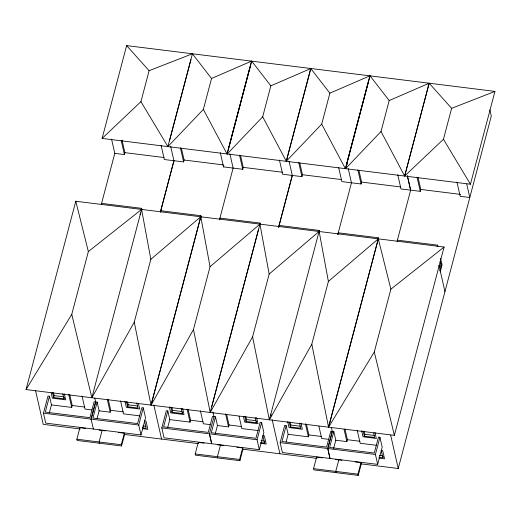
<?xml version="1.0" encoding="UTF-8"?>
<svg xmlns="http://www.w3.org/2000/svg" width="521" height="521" viewBox="0 0 521 521"><rect width="100%" height="100%" fill="white"/><g stroke="black" fill="none" stroke-linecap="round" stroke-linejoin="round"><path stroke-width="0.78" d="M26.05 389.565L75.786 201.243L444.1 247.039L394.364 435.361L26.05 389.565L71.768 314.345L88.349 251.578L75.786 201.243M102.116 138.43L126.636 45.601L251.532 61.133L227.019 153.956L102.116 138.43L140.93 101.66L149.104 70.706L192.425 53.78L167.879 146.603L203.366 109.423L211.539 78.469L251.532 61.133M49.482 396.207L45.281 412.104L89.931 417.653L94.132 401.763L97.14 402.134L92.946 418.031L137.596 423.58L141.797 407.689L143.275 407.871L145.528 417.79L140.996 434.957L45.718 423.111L43.464 413.192L47.997 396.025L49.482 396.207L51.449 404.889L49.254 413.212M101.328 204.343L114.789 153.369L111.546 139.087M64.343 397.549L64.011 398.819L53.656 397.53L54.164 395.621L53.494 392.684M114.789 153.369L124.402 154.568L124.903 152.66L122.044 140.064M51.449 404.889L71.709 407.409L72.211 405.501L69.775 394.794M118.554 432.508L124.324 433.225L124.604 434.468L121.562 445.976L77.154 440.453L76.874 439.21L79.908 427.702L85.678 428.418M140.051 214.522L140.455 212.978M141.276 209.898L141.679 208.354L101.758 203.392M71.768 314.345L91.846 397.744L141.595 209.422L88.349 251.578M93.383 429.037L91.077 419.112L95.61 401.945M91.129 419.118L95.662 401.952L94.744 398.129M169.481 140.891L190.973 59.511M97.114 418.383L99.114 410.815L97.14 402.134M102.116 430.463L99.075 441.971L99.361 443.215M160.468 211.695L173.929 160.722L170.686 146.44M160.527 211.702L173.988 160.728M160.546 212.294L160.956 210.751L200.878 215.714L201.23 217.264M99.114 410.815L110.205 412.196L110.706 410.288L108.277 399.581M91.859 397.751L134.255 322.115L150.829 259.347L141.595 209.422M161.1 145.359L164.323 159.53L183.6 161.927L184.102 160.019L181.419 148.211M136.821 402.876L137.987 408.015L127.638 406.732L128.146 404.824L127.476 401.886M121.562 445.976L121.282 444.732L124.324 433.225M140.996 434.957L138.736 425.038L143.275 407.871M200.064 218.8L200.878 215.714M240.559 155.564L243.242 167.371L242.74 169.279L223.516 166.889L223.854 165.619M228.621 148.244L250.113 66.864M227.195 153.982L251.715 61.152L369.871 75.845L345.358 168.667L227.195 153.982L262.682 116.795L270.855 85.848L310.855 68.505L286.335 161.334L262.682 116.795M167.814 410.919L163.62 426.816L208.27 432.365L212.464 416.474L215.479 416.846L211.285 432.743L255.935 438.291L260.129 422.401L261.607 422.583L263.86 432.502L259.328 449.669L164.056 437.822L161.803 427.904L166.336 410.737L167.814 410.919L169.787 419.6L167.788 427.168M219.458 219.836L233.128 168.081L229.885 153.799M219.693 219.647L220.096 218.104L260.018 223.073L260.37 224.623M193.473 329.48L210.048 266.713L200.813 216.788L151.077 405.11L193.473 329.48L210.217 412.463L252.594 336.827L269.168 274.059L259.933 224.141L210.048 266.713M182.682 412.261L182.343 413.531L171.995 412.241L172.497 410.34L171.832 407.396M169.787 419.6L190.041 422.121L190.549 420.213L188.114 409.506M236.892 447.22L242.656 447.936L242.942 449.18L239.901 460.688L195.492 455.165L195.206 453.928L198.247 442.42L204.011 443.137M259.608 224.61L260.018 223.073M211.689 406.738L258.403 229.859M210.197 412.463L259.953 224.141M215.251 433.85L217.452 425.527L215.479 416.846M220.455 445.175L217.413 456.683L217.693 457.926M278.598 227.189L292.268 175.434M278.657 227.195L292.327 175.447L289.025 161.152M278.885 227.006L279.295 225.469L319.21 230.432L319.562 231.982M217.452 425.527L228.543 426.907L229.045 424.999L226.609 414.293M279.438 160.071L282.656 174.242L301.933 176.639L302.44 174.73L299.757 162.923M329.878 93.187L310.731 68.492L286.218 161.315L321.704 124.135L329.878 93.187L369.871 75.845M256.664 421.456L256.325 422.726L245.977 421.443L246.479 419.535L245.814 416.598M239.901 460.688L239.621 459.444L242.656 447.936M259.328 449.669L257.074 439.75L261.607 422.583M318.806 231.969L319.21 230.432M269.168 274.059L319.073 231.493L269.337 419.815L252.594 336.827M260.585 442.537L264.531 443.026L264.863 441.756M368.451 81.576L346.96 162.956L347.318 164.545M345.534 168.693L370.047 75.864L494.95 91.396L470.437 184.219L345.534 168.693L381.02 131.513L389.194 100.56L429.187 83.217L451.629 108.322L443.456 139.276L404.641 176.039L429.154 83.217L404.674 176.046L381.02 131.513M286.153 425.637L281.952 441.528L326.608 447.083L330.802 431.186L333.818 431.557L329.617 447.454L374.267 453.01L378.467 437.112L379.946 437.295L382.199 447.213L377.666 464.38L282.395 452.534L280.142 442.616L284.674 425.449L286.153 425.637L288.126 434.312L286.127 441.88M337.797 234.548L351.467 182.799L348.217 168.511M338.025 234.359L338.435 232.822L378.35 237.784L378.702 239.334M269.416 419.822L311.805 344.192L328.386 281.425L319.152 231.5M299.51 423.098L300.682 428.242L290.334 426.959L290.835 425.051L290.171 422.108M338.637 167.43L341.854 181.601L361.073 183.991L361.581 182.083L358.897 170.276M288.126 434.312L308.38 436.832L308.881 434.924L306.452 424.218M355.231 461.932L360.994 462.655L361.274 463.892L358.24 475.399L313.824 469.877L313.544 468.639L316.586 457.132L322.349 457.848M377.946 239.321L378.35 237.784M332.281 431.368L327.748 448.535L330.001 458.454L327.807 448.542L332.339 431.375L331.415 427.552M333.59 448.568L335.791 440.238L333.818 431.557M338.787 459.893L335.752 471.401L336.032 472.638M397.145 241.119L410.659 190.158L407.415 175.87M397.223 241.718L397.627 240.181L437.549 245.144L437.9 246.694M335.791 440.238L346.875 441.619L347.383 439.711L344.948 429.004M311.805 344.192L328.556 427.174L378.292 238.852L328.575 427.181L374.293 351.962L390.867 289.194L378.305 238.859L328.386 281.425M397.777 174.782L400.994 188.954L420.271 191.35L420.773 189.442L418.089 177.635M373.661 433.036L374.664 437.445L364.316 436.155L364.817 434.247L364.146 431.31M358.24 475.399L357.953 474.162L360.994 462.655M377.666 464.38L375.413 454.462L379.946 437.295M437.145 246.687L437.549 245.144M378.923 457.249L382.863 457.738L383.202 456.468M439.893 270.861L441.775 263.743M440.225 271.916L442.055 264.981L440.545 258.318M361.274 463.892L398.239 468.49L491.29 116.124L489.851 109.781M150.829 259.347L200.735 216.775L150.999 405.104L134.255 322.115M390.867 289.194L444.1 247.039M451.629 108.322L494.95 91.396M124.903 152.66L164.024 157.524M184.102 160.019L223.222 164.883M243.242 167.371L282.362 172.236M302.44 174.73L341.561 179.595M361.581 182.083L400.701 186.948M420.773 189.442L460.694 194.405M438.884 266.01L441.105 266.283L440.056 261.666M270.848 414.091L271.246 415.686M54.164 395.621L63.718 396.813M128.146 404.824L137.7 406.009M172.497 410.34L182.05 411.525M246.479 419.535L256.032 420.721M290.835 425.051L300.389 426.237M364.817 434.247L374.371 435.439M72.211 405.501L84.734 407.057M110.706 410.288L123.23 411.844M190.549 420.213L203.073 421.769M229.045 424.999L241.568 426.556M308.881 434.924L321.405 436.481M347.383 439.711L359.907 441.267M92.139 409.949L85.014 409.063L82.058 396.064M139.869 415.882L123.51 413.85L120.559 400.851M210.477 424.661L203.353 423.775L200.396 410.776M258.208 430.593L241.848 428.562L239.067 416.325M328.816 439.372L321.685 438.487L318.904 426.25M376.546 445.305L360.187 443.273L357.23 430.274M144.428 420.864L145.984 421.059L147.86 429.324L142.415 428.646M262.76 435.576L264.316 435.771L266.198 444.035L260.747 443.358M381.098 450.294L382.655 450.483L384.531 458.754L379.086 458.076M43.464 413.192L138.736 425.038M161.803 427.904L257.074 439.75M280.142 442.616L375.413 454.462M142.754 425.918L145.906 426.308M261.093 440.629L264.245 441.02M379.425 455.341L382.583 455.732M142.253 427.826L146.193 428.314L144.688 421.704M98.983 430.072L105.249 430.854M217.322 444.791L223.587 445.566M335.654 459.502L341.919 460.277M80.188 428.946L43.23 424.348L35.474 390.229M124.604 434.468L198.527 443.658M242.942 449.18L316.866 458.369M76.874 439.21L121.282 444.732M195.206 453.928L239.621 459.444M313.544 468.639L357.953 474.162M126.636 45.601L149.104 70.706M370.047 75.864L389.194 100.56M251.715 61.152L270.855 85.848M192.392 53.774L211.539 78.469M443.456 139.276L470.437 184.219M140.93 101.66L167.912 146.609M321.704 124.135L345.358 168.667M203.366 109.423L227.019 153.956M374.293 351.962L394.364 435.361M466.738 184.017L469.799 197.511L460.193 196.313L456.969 182.142M439.001 265.423L444.954 291.61M417.054 177.179L420.271 191.35M407.357 175.864L410.607 190.152M357.855 169.82L361.073 183.991M390.665 435.159L398.239 468.49M381.365 451.127L382.863 457.738M374.964 432.443L376.331 438.454L363.02 436.8L361.659 430.789M363.144 431.01L364.316 436.155M298.715 162.467L301.933 176.639M344.094 429.382L346.875 441.619M305.43 423.833L308.38 436.832M300.982 423.241L302.349 429.252L289.044 427.598L287.677 421.587M239.517 155.108L242.74 169.279M289.162 421.815L290.334 426.959M220.298 152.718L223.516 166.889M272.151 419.652L279.901 453.771M263.027 436.416L264.531 443.026M256.625 417.731L257.993 423.742L244.688 422.088L243.489 416.826M255.16 417.588L256.325 422.726M244.811 416.299L245.977 421.443M180.377 147.756L183.6 161.927M225.586 413.908L228.543 426.907M212.907 412.078L214.001 416.663L209.409 433.824L211.663 443.742M209.468 433.83L211.721 443.749M141.679 208.354L142.031 209.904M187.091 409.122L190.041 422.121M182.643 408.529L184.011 414.54L170.706 412.886L169.338 406.875M121.185 140.396L124.402 154.568M181.178 408.386L182.343 413.531M170.829 407.103L171.995 412.241M153.812 404.941L161.569 439.06M138.462 403.768L139.654 409.024L126.349 407.37L124.981 401.359M126.473 401.587L127.638 406.732M107.248 399.197L110.205 412.196M68.752 394.41L71.709 407.409M64.311 393.817L65.672 399.828L52.367 398.174L51.175 392.912M62.839 393.674L64.011 398.819M52.491 392.391L53.656 397.53"/></g></svg>
